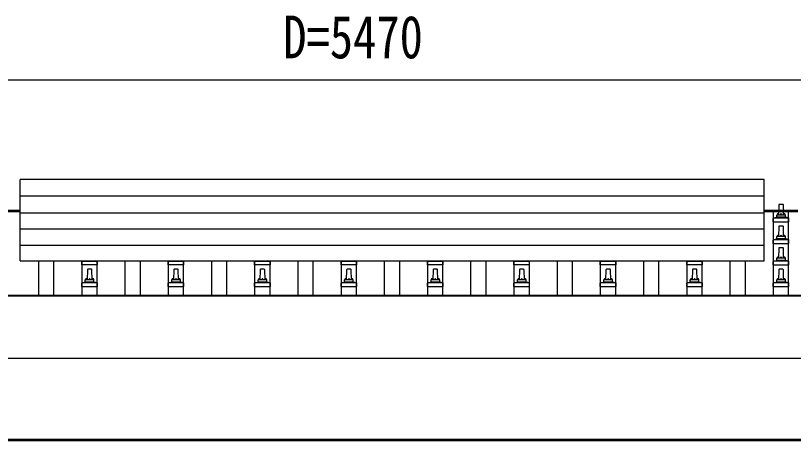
# Model space of a CAD drawing. Units: millimetres, scale not verified. Extents: x -12615 to 12615, y -8910 to 8910.
# Drawn here: x -8521 to -6721, y -2685 to -1702 of the extents above; entities that cross this region are included whole.
import ezdxf
from ezdxf.enums import TextEntityAlignment as Align

# ---------------------------------------------------------------- set-up
doc = ezdxf.new("R2010")
doc.units = ezdxf.units.MM
doc.header["$LTSCALE"] = 40
for name, color, linetype in [('0-4_YKK_13', 4, 'Continuous'), ('0-5_YKK_A1', 4, 'Continuous'), ('0-6_YKK_D', 6, 'Continuous')]:
    doc.layers.add(name, color=color, linetype=linetype)
doc.styles.add('ＭＳ ゴシック', font='')
doc.styles.get('ＭＳ ゴシック').set_extended_font_data('MS Gothic')

msp = doc.modelspace()

# ---------------------------------------------------------------- linework, layer by layer
at = {"layer": '0-4_YKK_13'}
for p, q in [((-6789, -2081.59), (-8511, -2081.59)), ((-8511, -2269.46), (-8511, -2081.59)), ((-6789, -2269.46), (-6789, -2081.59)), ((-6789, -2120.01), (-8511, -2120.01)), ((-6755.28, -2140.26), (-6756, -2163.79)), ((-6745.73, -2139.29), (-6754.28, -2139.29)), ((-6744, -2163.79), (-6744.73, -2140.26)), ((-8511, -2158.35), (-6789, -2158.35)), ((-6768.25, -2179.29), (-6768.25, -2171.57)), ((-6732.13, -2170.79), (-6767.87, -2170.79)), ((-6767.49, -2170.6), (-6760.77, -2168.97)), ((-6739.62, -2168.79), (-6760.38, -2168.79)), ((-6760, -2168), (-6760, -2163.79)), ((-6741, -2163.79), (-6759, -2163.79)), ((-6740, -2168), (-6740, -2163.79)), ((-6732.52, -2170.6), (-6739.24, -2168.97)), ((-6731.75, -2179.29), (-6731.75, -2171.57)), ((-6768.25, -2179.29), (-6731.75, -2179.29)), ((-6755.28, -2190.26), (-6756, -2213.79)), ((-6745.73, -2189.29), (-6754.28, -2189.29)), ((-6744, -2213.79), (-6744.73, -2190.26)), ((-6789, -2196.7), (-8511, -2196.7)), ((-6760, -2218), (-6760, -2213.79)), ((-6741, -2213.79), (-6759, -2213.79)), ((-6740, -2218), (-6740, -2213.79)), ((-6768.25, -2229.29), (-6768.25, -2221.57)), ((-6768.25, -2229.29), (-6731.75, -2229.29)), ((-6732.13, -2220.79), (-6767.87, -2220.79)), ((-6767.49, -2220.6), (-6760.77, -2218.97)), ((-6739.62, -2218.79), (-6760.38, -2218.79)), ((-6732.52, -2220.6), (-6739.24, -2218.97)), ((-6731.75, -2229.29), (-6731.75, -2221.57)), ((-6789, -2234.46), (-8511, -2234.46)), ((-6755.28, -2240.26), (-6756, -2263.79)), ((-6745.73, -2239.29), (-6754.28, -2239.29)), ((-6744, -2263.79), (-6744.73, -2240.26)), ((-6760, -2268), (-6760, -2263.79)), ((-6741, -2263.79), (-6759, -2263.79)), ((-6740, -2268), (-6740, -2263.79)), ((-8511, -2269.46), (-6789, -2269.46)), ((-8368.25, -2279.29), (-8368.25, -2271.57)), ((-8331.75, -2279.29), (-8368.25, -2279.29)), ((-8367.87, -2270.79), (-8332.13, -2270.79)), ((-8367.49, -2270.6), (-8362.76, -2269.46)), ((-8332.52, -2270.6), (-8337.24, -2269.46)), ((-8331.75, -2279.29), (-8331.75, -2271.57)), ((-8168.25, -2279.29), (-8168.25, -2271.57)), ((-8131.75, -2279.29), (-8168.25, -2279.29)), ((-8167.87, -2270.79), (-8132.13, -2270.79)), ((-8167.49, -2270.6), (-8162.76, -2269.46)), ((-8132.52, -2270.6), (-8137.24, -2269.46)), ((-8131.75, -2279.29), (-8131.75, -2271.57)), ((-7968.25, -2279.29), (-7968.25, -2271.57)), ((-7931.75, -2279.29), (-7968.25, -2279.29)), ((-7967.87, -2270.79), (-7932.13, -2270.79)), ((-7967.49, -2270.6), (-7962.76, -2269.46)), ((-7932.52, -2270.6), (-7937.24, -2269.46)), ((-7931.75, -2279.29), (-7931.75, -2271.57)), ((-7768.25, -2279.29), (-7768.25, -2271.57)), ((-7731.75, -2279.29), (-7768.25, -2279.29)), ((-7767.87, -2270.79), (-7732.13, -2270.79)), ((-7767.49, -2270.6), (-7762.76, -2269.46)), ((-7732.52, -2270.6), (-7737.24, -2269.46)), ((-7731.75, -2279.29), (-7731.75, -2271.57)), ((-7568.25, -2279.29), (-7568.25, -2271.57)), ((-7531.75, -2279.29), (-7568.25, -2279.29)), ((-7567.87, -2270.79), (-7532.13, -2270.79)), ((-7567.49, -2270.6), (-7562.76, -2269.46)), ((-7532.52, -2270.6), (-7537.24, -2269.46)), ((-7531.75, -2279.29), (-7531.75, -2271.57)), ((-7368.25, -2279.29), (-7368.25, -2271.57)), ((-7331.75, -2279.29), (-7368.25, -2279.29)), ((-7367.87, -2270.79), (-7332.13, -2270.79)), ((-7367.49, -2270.6), (-7362.76, -2269.46)), ((-7332.52, -2270.6), (-7337.24, -2269.46)), ((-7331.75, -2279.29), (-7331.75, -2271.57)), ((-7168.25, -2279.29), (-7168.25, -2271.57)), ((-7131.75, -2279.29), (-7168.25, -2279.29)), ((-7167.87, -2270.79), (-7132.13, -2270.79)), ((-7167.49, -2270.6), (-7162.76, -2269.46)), ((-7132.52, -2270.6), (-7137.24, -2269.46)), ((-7131.75, -2279.29), (-7131.75, -2271.57)), ((-6968.25, -2279.29), (-6968.25, -2271.57)), ((-6931.75, -2279.29), (-6968.25, -2279.29)), ((-6967.87, -2270.79), (-6932.13, -2270.79)), ((-6967.49, -2270.6), (-6962.76, -2269.46)), ((-6932.52, -2270.6), (-6937.24, -2269.46)), ((-6931.75, -2279.29), (-6931.75, -2271.57)), ((-6768.25, -2279.29), (-6768.25, -2271.57)), ((-6768.25, -2279.29), (-6731.75, -2279.29)), ((-6732.13, -2270.79), (-6767.87, -2270.79)), ((-6767.49, -2270.6), (-6760.77, -2268.97)), ((-6739.62, -2268.79), (-6760.38, -2268.79)), ((-6732.52, -2270.6), (-6739.24, -2268.97)), ((-6731.75, -2279.29), (-6731.75, -2271.57)), ((-8355.28, -2290.26), (-8356, -2313.79)), ((-8345.73, -2289.29), (-8354.28, -2289.29)), ((-8344, -2313.79), (-8344.73, -2290.26)), ((-8155.28, -2290.26), (-8156, -2313.79)), ((-8145.73, -2289.29), (-8154.28, -2289.29)), ((-8144, -2313.79), (-8144.73, -2290.26)), ((-7955.28, -2290.26), (-7956, -2313.79)), ((-7945.73, -2289.29), (-7954.28, -2289.29)), ((-7944, -2313.79), (-7944.73, -2290.26)), ((-7755.28, -2290.26), (-7756, -2313.79)), ((-7745.73, -2289.29), (-7754.28, -2289.29)), ((-7744, -2313.79), (-7744.73, -2290.26)), ((-7555.28, -2290.26), (-7556, -2313.79)), ((-7545.73, -2289.29), (-7554.28, -2289.29)), ((-7544, -2313.79), (-7544.73, -2290.26)), ((-7355.28, -2290.26), (-7356, -2313.79)), ((-7345.73, -2289.29), (-7354.28, -2289.29)), ((-7344, -2313.79), (-7344.73, -2290.26)), ((-7155.28, -2290.26), (-7156, -2313.79)), ((-7145.73, -2289.29), (-7154.28, -2289.29)), ((-7144, -2313.79), (-7144.73, -2290.26)), ((-6955.28, -2290.26), (-6956, -2313.79)), ((-6945.73, -2289.29), (-6954.28, -2289.29)), ((-6944, -2313.79), (-6944.73, -2290.26)), ((-6755.28, -2290.26), (-6756, -2313.79)), ((-6745.73, -2289.29), (-6754.28, -2289.29)), ((-6744, -2313.79), (-6744.73, -2290.26)), ((-8368.25, -2329.29), (-8368.25, -2321.57)), ((-8332.13, -2320.79), (-8367.87, -2320.79)), ((-8367.49, -2320.6), (-8360.77, -2318.97)), ((-8339.62, -2318.79), (-8360.38, -2318.79)), ((-8360, -2318), (-8360, -2313.79)), ((-8341, -2313.79), (-8359, -2313.79)), ((-8340, -2318), (-8340, -2313.79)), ((-8332.52, -2320.6), (-8339.24, -2318.97)), ((-8331.75, -2329.29), (-8331.75, -2321.57)), ((-8168.25, -2329.29), (-8168.25, -2321.57)), ((-8132.13, -2320.79), (-8167.87, -2320.79)), ((-8167.49, -2320.6), (-8160.77, -2318.97)), ((-8139.62, -2318.79), (-8160.38, -2318.79)), ((-8160, -2318), (-8160, -2313.79)), ((-8141, -2313.79), (-8159, -2313.79)), ((-8140, -2318), (-8140, -2313.79)), ((-8132.52, -2320.6), (-8139.24, -2318.97)), ((-8131.75, -2329.29), (-8131.75, -2321.57)), ((-7968.25, -2329.29), (-7968.25, -2321.57)), ((-7932.13, -2320.79), (-7967.87, -2320.79)), ((-7967.49, -2320.6), (-7960.77, -2318.97)), ((-7939.62, -2318.79), (-7960.38, -2318.79)), ((-7960, -2318), (-7960, -2313.79)), ((-7941, -2313.79), (-7959, -2313.79)), ((-7940, -2318), (-7940, -2313.79)), ((-7932.52, -2320.6), (-7939.24, -2318.97)), ((-7931.75, -2329.29), (-7931.75, -2321.57)), ((-7768.25, -2329.29), (-7768.25, -2321.57)), ((-7732.13, -2320.79), (-7767.87, -2320.79)), ((-7767.49, -2320.6), (-7760.77, -2318.97)), ((-7739.62, -2318.79), (-7760.38, -2318.79)), ((-7760, -2318), (-7760, -2313.79)), ((-7741, -2313.79), (-7759, -2313.79)), ((-7740, -2318), (-7740, -2313.79)), ((-7732.52, -2320.6), (-7739.24, -2318.97)), ((-7731.75, -2329.29), (-7731.75, -2321.57)), ((-7568.25, -2329.29), (-7568.25, -2321.57)), ((-7532.13, -2320.79), (-7567.87, -2320.79)), ((-7567.49, -2320.6), (-7560.77, -2318.97)), ((-7539.62, -2318.79), (-7560.38, -2318.79)), ((-7560, -2318), (-7560, -2313.79)), ((-7541, -2313.79), (-7559, -2313.79)), ((-7540, -2318), (-7540, -2313.79)), ((-7532.52, -2320.6), (-7539.24, -2318.97)), ((-7531.75, -2329.29), (-7531.75, -2321.57)), ((-7368.25, -2329.29), (-7368.25, -2321.57)), ((-7332.13, -2320.79), (-7367.87, -2320.79)), ((-7367.49, -2320.6), (-7360.77, -2318.97)), ((-7339.62, -2318.79), (-7360.38, -2318.79)), ((-7360, -2318), (-7360, -2313.79)), ((-7341, -2313.79), (-7359, -2313.79)), ((-7340, -2318), (-7340, -2313.79)), ((-7332.52, -2320.6), (-7339.24, -2318.97)), ((-7331.75, -2329.29), (-7331.75, -2321.57)), ((-7168.25, -2329.29), (-7168.25, -2321.57)), ((-7132.13, -2320.79), (-7167.87, -2320.79)), ((-7167.49, -2320.6), (-7160.77, -2318.97)), ((-7139.62, -2318.79), (-7160.38, -2318.79)), ((-7160, -2318), (-7160, -2313.79)), ((-7141, -2313.79), (-7159, -2313.79)), ((-7140, -2318), (-7140, -2313.79)), ((-7132.52, -2320.6), (-7139.24, -2318.97)), ((-7131.75, -2329.29), (-7131.75, -2321.57)), ((-6968.25, -2329.29), (-6968.25, -2321.57)), ((-6932.13, -2320.79), (-6967.87, -2320.79)), ((-6967.49, -2320.6), (-6960.77, -2318.97)), ((-6939.62, -2318.79), (-6960.38, -2318.79)), ((-6960, -2318), (-6960, -2313.79)), ((-6941, -2313.79), (-6959, -2313.79)), ((-6940, -2318), (-6940, -2313.79)), ((-6932.52, -2320.6), (-6939.24, -2318.97)), ((-6931.75, -2329.29), (-6931.75, -2321.57)), ((-6768.25, -2329.29), (-6768.25, -2321.57)), ((-6732.13, -2320.79), (-6767.87, -2320.79)), ((-6767.49, -2320.6), (-6760.77, -2318.97)), ((-6739.62, -2318.79), (-6760.38, -2318.79)), ((-6760, -2318), (-6760, -2313.79)), ((-6741, -2313.79), (-6759, -2313.79)), ((-6740, -2318), (-6740, -2313.79)), ((-6732.52, -2320.6), (-6739.24, -2318.97)), ((-6731.75, -2329.29), (-6731.75, -2321.57)), ((-8368.25, -2329.29), (-8331.75, -2329.29)), ((-8168.25, -2329.29), (-8131.75, -2329.29)), ((-7968.25, -2329.29), (-7931.75, -2329.29)), ((-7768.25, -2329.29), (-7731.75, -2329.29)), ((-7568.25, -2329.29), (-7531.75, -2329.29)), ((-7368.25, -2329.29), (-7331.75, -2329.29)), ((-7168.25, -2329.29), (-7131.75, -2329.29)), ((-6968.25, -2329.29), (-6931.75, -2329.29)), ((-6768.25, -2329.29), (-6731.75, -2329.29))]:
    msp.add_line(p, q, dxfattribs=at)
for centre, radius, start, end in [((-6754.28, -2140.29), 1, 90, 178.60509), ((-6745.73, -2140.29), 1, 1.39491, 90), ((-6767.25, -2171.57), 1, 103.62699, 180), ((-6761, -2168), 1, 283.62699, 0), ((-6755.92, -2164.42), 4.13, 90, 171.17633), ((-6759, -2164.79), 1, 90, 180), ((-6746.67, -2163.79), 4.83, 133.60282, 180), ((-6753.34, -2163.79), 4.83, 0, 46.39718), ((-6744.09, -2164.42), 4.13, 8.82367, 90), ((-6741, -2164.79), 1, 0, 90), ((-6739, -2168), 1, 180, 256.37301), ((-6732.75, -2171.57), 1, 0, 76.37301), ((-6754.28, -2190.29), 1, 90, 178.60509), ((-6745.73, -2190.29), 1, 1.39491, 90), ((-6755.92, -2214.42), 4.13, 90, 171.17633), ((-6759, -2214.79), 1, 90, 180), ((-6746.67, -2213.79), 4.83, 133.60282, 180), ((-6753.34, -2213.79), 4.83, 0, 46.39718), ((-6744.09, -2214.42), 4.13, 8.82367, 90), ((-6741, -2214.79), 1, 0, 90), ((-6767.25, -2221.57), 1, 103.62699, 180), ((-6761, -2218), 1, 283.62699, 0), ((-6739, -2218), 1, 180, 256.37301), ((-6732.75, -2221.57), 1, 0, 76.37301), ((-6754.28, -2240.29), 1, 90, 178.60509), ((-6745.73, -2240.29), 1, 1.39491, 90), ((-6761, -2268), 1, 283.62699, 0), ((-6755.92, -2264.42), 4.13, 90, 171.17633), ((-6759, -2264.79), 1, 90, 180), ((-6746.67, -2263.79), 4.83, 133.60282, 180), ((-6753.34, -2263.79), 4.83, 0, 46.39718), ((-6744.09, -2264.42), 4.13, 8.82367, 90), ((-6741, -2264.79), 1, 0, 90), ((-6739, -2268), 1, 180, 256.37301), ((-8367.25, -2271.57), 1, 103.62699, 180), ((-8332.75, -2271.57), 1, 0, 76.37301), ((-8167.25, -2271.57), 1, 103.62699, 180), ((-8132.75, -2271.57), 1, 0, 76.37301), ((-7967.25, -2271.57), 1, 103.62699, 180), ((-7932.75, -2271.57), 1, 0, 76.37301), ((-7767.25, -2271.57), 1, 103.62699, 180), ((-7732.75, -2271.57), 1, 0, 76.37301), ((-7567.25, -2271.57), 1, 103.62699, 180), ((-7532.75, -2271.57), 1, 0, 76.37301), ((-7367.25, -2271.57), 1, 103.62699, 180), ((-7332.75, -2271.57), 1, 0, 76.37301), ((-7167.25, -2271.57), 1, 103.62699, 180), ((-7132.75, -2271.57), 1, 0, 76.37301), ((-6967.25, -2271.57), 1, 103.62699, 180), ((-6932.75, -2271.57), 1, 0, 76.37301), ((-6767.25, -2271.57), 1, 103.62699, 180), ((-6732.75, -2271.57), 1, 0, 76.37301), ((-8354.28, -2290.29), 1, 90, 178.60509), ((-8345.73, -2290.29), 1, 1.39491, 90), ((-8154.28, -2290.29), 1, 90, 178.60509), ((-8145.73, -2290.29), 1, 1.39491, 90), ((-7954.28, -2290.29), 1, 90, 178.60509), ((-7945.73, -2290.29), 1, 1.39491, 90), ((-7754.28, -2290.29), 1, 90, 178.60509), ((-7745.73, -2290.29), 1, 1.39491, 90), ((-7554.28, -2290.29), 1, 90, 178.60509), ((-7545.73, -2290.29), 1, 1.39491, 90), ((-7354.28, -2290.29), 1, 90, 178.60509), ((-7345.73, -2290.29), 1, 1.39491, 90), ((-7154.28, -2290.29), 1, 90, 178.60509), ((-7145.73, -2290.29), 1, 1.39491, 90), ((-6954.28, -2290.29), 1, 90, 178.60509), ((-6945.73, -2290.29), 1, 1.39491, 90), ((-6754.28, -2290.29), 1, 90, 178.60509), ((-6745.73, -2290.29), 1, 1.39491, 90), ((-8367.25, -2321.57), 1, 103.62699, 180), ((-8361, -2318), 1, 283.62699, 0), ((-8355.92, -2314.42), 4.13, 90, 171.17633), ((-8359, -2314.79), 1, 90, 180), ((-8346.67, -2313.79), 4.83, 133.60282, 180), ((-8353.34, -2313.79), 4.83, 0, 46.39718), ((-8344.09, -2314.42), 4.13, 8.82367, 90), ((-8341, -2314.79), 1, 0, 90), ((-8339, -2318), 1, 180, 256.37301), ((-8332.75, -2321.57), 1, 0, 76.37301), ((-8167.25, -2321.57), 1, 103.62699, 180), ((-8161, -2318), 1, 283.62699, 0), ((-8155.92, -2314.42), 4.13, 90, 171.17633), ((-8159, -2314.79), 1, 90, 180), ((-8146.67, -2313.79), 4.83, 133.60282, 180), ((-8153.34, -2313.79), 4.83, 0, 46.39718), ((-8144.09, -2314.42), 4.13, 8.82367, 90), ((-8141, -2314.79), 1, 0, 90), ((-8139, -2318), 1, 180, 256.37301), ((-8132.75, -2321.57), 1, 0, 76.37301), ((-7967.25, -2321.57), 1, 103.62699, 180), ((-7961, -2318), 1, 283.62699, 0), ((-7955.92, -2314.42), 4.13, 90, 171.17633), ((-7959, -2314.79), 1, 90, 180), ((-7946.67, -2313.79), 4.83, 133.60282, 180), ((-7953.34, -2313.79), 4.83, 0, 46.39718), ((-7944.09, -2314.42), 4.13, 8.82367, 90), ((-7941, -2314.79), 1, 0, 90), ((-7939, -2318), 1, 180, 256.37301), ((-7932.75, -2321.57), 1, 0, 76.37301), ((-7767.25, -2321.57), 1, 103.62699, 180), ((-7761, -2318), 1, 283.62699, 0), ((-7755.92, -2314.42), 4.13, 90, 171.17633), ((-7759, -2314.79), 1, 90, 180), ((-7746.67, -2313.79), 4.83, 133.60282, 180), ((-7753.34, -2313.79), 4.83, 0, 46.39718), ((-7744.09, -2314.42), 4.13, 8.82367, 90), ((-7741, -2314.79), 1, 0, 90), ((-7739, -2318), 1, 180, 256.37301), ((-7732.75, -2321.57), 1, 0, 76.37301), ((-7567.25, -2321.57), 1, 103.62699, 180), ((-7561, -2318), 1, 283.62699, 0), ((-7555.92, -2314.42), 4.13, 90, 171.17633), ((-7559, -2314.79), 1, 90, 180), ((-7546.67, -2313.79), 4.83, 133.60282, 180), ((-7553.34, -2313.79), 4.83, 0, 46.39718), ((-7544.09, -2314.42), 4.13, 8.82367, 90), ((-7541, -2314.79), 1, 0, 90), ((-7539, -2318), 1, 180, 256.37301), ((-7532.75, -2321.57), 1, 0, 76.37301), ((-7367.25, -2321.57), 1, 103.62699, 180), ((-7361, -2318), 1, 283.62699, 0), ((-7355.92, -2314.42), 4.13, 90, 171.17633), ((-7359, -2314.79), 1, 90, 180), ((-7346.67, -2313.79), 4.83, 133.60282, 180), ((-7353.34, -2313.79), 4.83, 0, 46.39718), ((-7344.09, -2314.42), 4.13, 8.82367, 90), ((-7341, -2314.79), 1, 0, 90), ((-7339, -2318), 1, 180, 256.37301), ((-7332.75, -2321.57), 1, 0, 76.37301), ((-7167.25, -2321.57), 1, 103.62699, 180), ((-7161, -2318), 1, 283.62699, 0), ((-7155.92, -2314.42), 4.13, 90, 171.17633), ((-7159, -2314.79), 1, 90, 180), ((-7146.67, -2313.79), 4.83, 133.60282, 180), ((-7153.34, -2313.79), 4.83, 0, 46.39718), ((-7144.09, -2314.42), 4.13, 8.82367, 90), ((-7141, -2314.79), 1, 0, 90), ((-7139, -2318), 1, 180, 256.37301), ((-7132.75, -2321.57), 1, 0, 76.37301), ((-6967.25, -2321.57), 1, 103.62699, 180), ((-6961, -2318), 1, 283.62699, 0), ((-6955.92, -2314.42), 4.13, 90, 171.17633), ((-6959, -2314.79), 1, 90, 180), ((-6946.67, -2313.79), 4.83, 133.60282, 180), ((-6953.34, -2313.79), 4.83, 0, 46.39718), ((-6944.09, -2314.42), 4.13, 8.82367, 90), ((-6941, -2314.79), 1, 0, 90), ((-6939, -2318), 1, 180, 256.37301), ((-6932.75, -2321.57), 1, 0, 76.37301), ((-6767.25, -2321.57), 1, 103.62699, 180), ((-6761, -2318), 1, 283.62699, 0), ((-6755.92, -2314.42), 4.13, 90, 171.17633), ((-6759, -2314.79), 1, 90, 180), ((-6746.67, -2313.79), 4.83, 133.60282, 180), ((-6753.34, -2313.79), 4.83, 0, 46.39718), ((-6744.09, -2314.42), 4.13, 8.82367, 90), ((-6741, -2314.79), 1, 0, 90), ((-6739, -2318), 1, 180, 256.37301), ((-6732.75, -2321.57), 1, 0, 76.37301)]:
    msp.add_arc(centre, radius, start, end, dxfattribs=at)
at = {"layer": '0-5_YKK_A1'}
for p, q in [((-8589, -2152.65), (-8511, -2152.65)), ((-8589, -2155.47), (-8511, -2155.47)), ((-6789, -2152.65), (-6711, -2152.65)), ((-6789, -2155.47), (-6711, -2155.47)), ((-6767.5, -2349.11), (-6767.5, -2155.47)), ((-6732.5, -2349.11), (-6732.5, -2155.47)), ((-8467.5, -2349.11), (-8467.5, -2269.46)), ((-8432.5, -2349.11), (-8432.5, -2269.46)), ((-8367.5, -2349.11), (-8367.5, -2269.46)), ((-8332.5, -2349.11), (-8332.5, -2269.46)), ((-8267.5, -2349.11), (-8267.5, -2269.46)), ((-8232.5, -2349.11), (-8232.5, -2269.46)), ((-8167.5, -2349.11), (-8167.5, -2269.46)), ((-8132.5, -2349.11), (-8132.5, -2269.46)), ((-8067.5, -2349.11), (-8067.5, -2269.46)), ((-8032.5, -2349.11), (-8032.5, -2269.46)), ((-7967.5, -2349.11), (-7967.5, -2269.46)), ((-7932.5, -2349.11), (-7932.5, -2269.46)), ((-7867.5, -2349.11), (-7867.5, -2269.46)), ((-7832.5, -2349.11), (-7832.5, -2269.46)), ((-7767.5, -2349.11), (-7767.5, -2269.46)), ((-7732.5, -2349.11), (-7732.5, -2269.46)), ((-7667.5, -2349.11), (-7667.5, -2269.46)), ((-7632.5, -2349.11), (-7632.5, -2269.46)), ((-7567.5, -2349.11), (-7567.5, -2269.46)), ((-7532.5, -2349.11), (-7532.5, -2269.46)), ((-7467.5, -2349.11), (-7467.5, -2269.46)), ((-7432.5, -2349.11), (-7432.5, -2269.46)), ((-7367.5, -2349.11), (-7367.5, -2269.46)), ((-7332.5, -2349.11), (-7332.5, -2269.46)), ((-7267.5, -2349.11), (-7267.5, -2269.46)), ((-7232.5, -2349.11), (-7232.5, -2269.46)), ((-7167.5, -2349.11), (-7167.5, -2269.46)), ((-7132.5, -2349.11), (-7132.5, -2269.46)), ((-7067.5, -2349.11), (-7067.5, -2269.46)), ((-7032.5, -2349.11), (-7032.5, -2269.46)), ((-6967.5, -2349.11), (-6967.5, -2269.46)), ((-6932.5, -2349.11), (-6932.5, -2269.46)), ((-6867.5, -2349.11), (-6867.5, -2269.46)), ((-6832.5, -2349.11), (-6832.5, -2269.46)), ((-10373, -2349.11), (-4927, -2349.11)), ((-10368.31, -2350.67), (-4931.7, -2350.67)), ((-4931.7, -2495.55), (-10368.31, -2495.55)), ((-10350, -2682.18), (-5043.5, -2682.18)), ((-10350, -2685.18), (-5043.5, -2685.18))]:
    msp.add_line(p, q, dxfattribs=at)
at = {"layer": '0-6_YKK_D'}
msp.add_line((-10235, -1851.07), (-5065, -1851.07), dxfattribs=at)

# ---------------------------------------------------------------- texts
at = {"layer": '0-6_YKK_D', "style": 'ＭＳ ゴシック', "width": 0.8}
msp.add_text('D=5470', height=98.97, dxfattribs=at).set_placement((-7902, -1831.07), align=Align.BOTTOM_LEFT)

doc.saveas('drawing.dxf')
